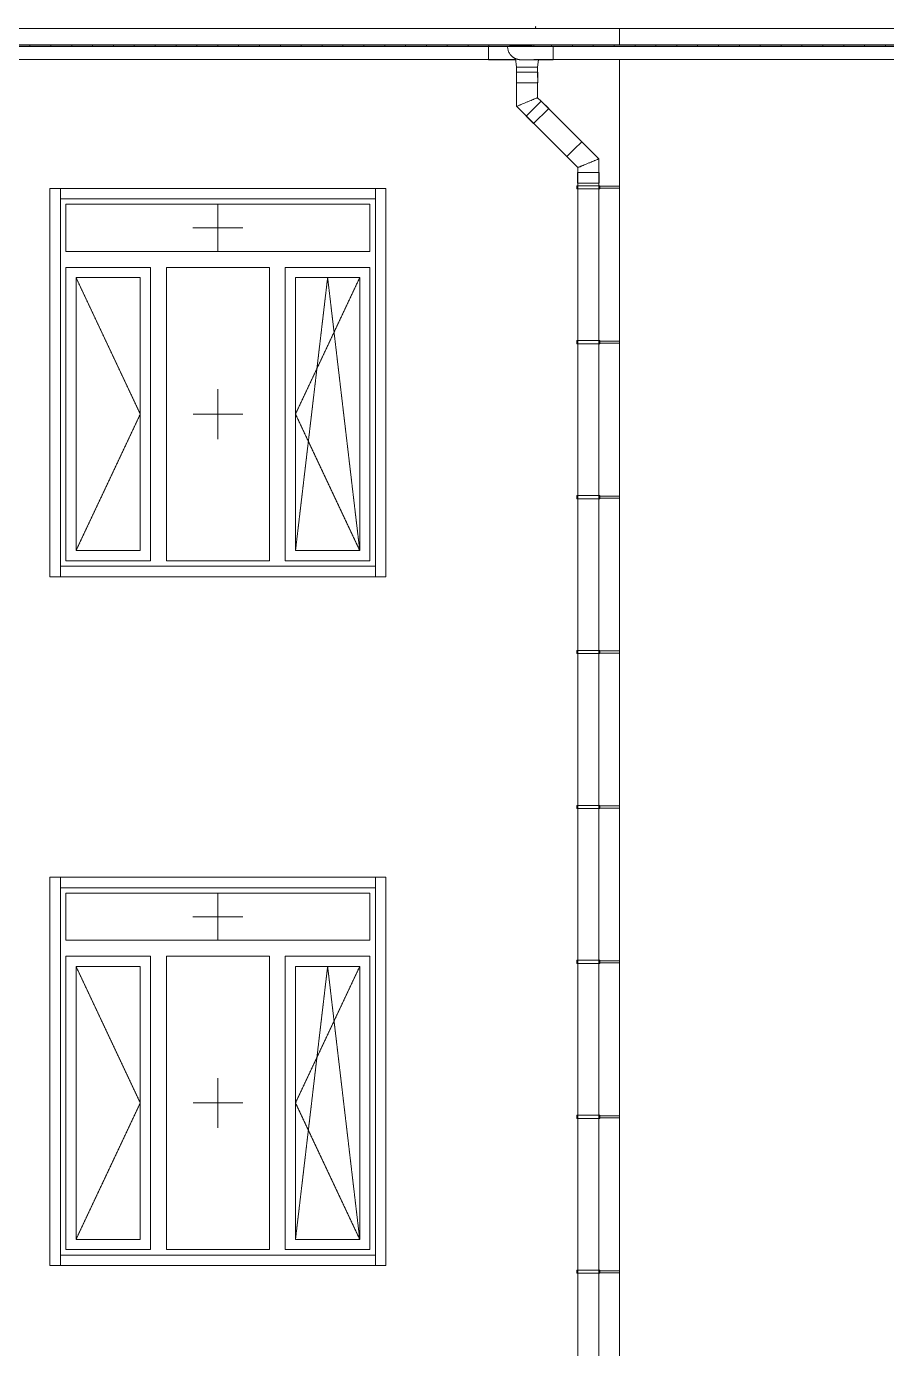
# Model space of a CAD drawing. Header units: millimetres. Extents: x -515342 to 330399, y -224905 to 507333.
# Drawn here: x 305635 to 309758, y 9180 to 15514 of the extents above; entities that cross this region are included whole.
import ezdxf

# ---------------------------------------------------------------- set-up
doc = ezdxf.new("R2010")
doc.units = ezdxf.units.MM
doc.linetypes.add('ASVP_Штриховая_ш2 п1', pattern=[3, 2, -1])
doc.layers.get('0').update_dxf_attribs({"lineweight": 0})
for name, color, linetype, lineweight in [('Витраж', 7, 'Continuous', 0), ('Обобщенные модели', 7, 'Continuous', 0), ('Ограждение', 7, 'Continuous', 0), ('Окна', 7, 'Continuous', 0), ('Окна открывание', 7, 'Continuous', 0), ('Стены внутренние', 7, 'Continuous', 0)]:
    doc.layers.add(name, color=color, linetype=linetype, lineweight=lineweight)
pattern_1 = [(236.31, (995.8, 1244.6), (-1777.9963, -3556.002), [641.067, -5769.603]), (236.31, (1031.34, 1137.9), (-1777.9963, -3556.002), [384.64, -6026.03]), (236.31, (818, 1137.9), (-1777.9963, -3556.002), [384.64, -6026.03])]
pattern_2 = [(0, (-71.02, 0), (0, 100), []), (90, (-71.02, 0), (-100, 6e-15), [])]

# ---------------------------------------------------------------- blocks, each defined once
blk = doc.blocks.new('Окно_ПВХ_3Створки_1Фрамуга-верх - АР_Окно_ОП_1820_h_х1570_3ст2фр-в-V55-О_АР_Эскиз_Фасад 1-12 копия 1')
at = {"layer": 'Окна'}
h = blk.add_hatch(dxfattribs=at)
h.set_pattern_fill('FP_1', color=256, style=0, pattern_type=2)
h.set_pattern_definition(pattern_1)
h.paths.add_polyline_path([(82857.6, 7635), (82857.6, 8943), (82549.6, 8943), (82549.6, 7635), (82771.9, 7635)])
for p, q in [((83958.6, 9294), (82500.6, 9294)), ((82500.6, 9294), (82500.6, 9068)), ((83958.6, 9068), (83958.6, 9294)), ((83958.6, 9068), (82500.6, 9068)), ((82906.6, 8992), (82500.6, 8992)), ((82500.6, 8992), (82500.6, 7586)), ((82549.6, 8943), (82549.6, 7635)), ((82857.6, 8943), (82549.6, 8943)), ((82857.6, 8943), (82857.6, 7635)), ((82906.6, 7586), (82906.6, 8992)), ((83476.6, 8992), (82982.6, 8992)), ((82982.6, 7586), (82982.6, 8992)), ((83476.6, 7586), (83476.6, 8992)), ((83958.6, 8992), (83552.6, 8992)), ((83552.6, 7586), (83552.6, 8992)), ((83601.6, 8943), (83601.6, 7635)), ((83909.6, 8943), (83601.6, 8943)), ((83909.6, 8943), (83909.6, 7635)), ((83958.6, 7586), (83958.6, 8992)), ((82549.6, 7635), (82857.6, 7635)), ((83601.6, 7635), (83909.6, 7635)), ((82500.6, 7586), (82906.6, 7586)), ((82982.6, 7586), (83476.6, 7586)), ((83552.6, 7586), (83958.6, 7586))]:
    blk.add_line(p, q, dxfattribs=at)
at = {"layer": 'Окна открывание', "linetype": 'ASVP_Штриховая_ш2 п1'}
for p, q in [((83229.6, 9068), (83229.6, 9294)), ((83109.6, 9181), (83349.6, 9181)), ((82549.6, 8943), (82857.6, 8289)), ((83755.6, 8943), (83601.6, 7635)), ((83909.6, 8943), (83601.6, 8289)), ((83909.6, 7635), (83755.6, 8943)), ((83229.6, 8169), (83229.6, 8409)), ((82857.6, 8289), (82549.6, 7635)), ((83349.6, 8289), (83109.6, 8289)), ((83601.6, 8289), (83909.6, 7635))]:
    blk.add_line(p, q, dxfattribs=at)
blk = doc.blocks.new('Окно_ПВХ_3Створки_1Фрамуга-верх - АР_Окно_ОП_1820_h_х1570_3ст2фр-в-V69-О_АР_Эскиз_Фасад 1-12 копия 1')
at = {"layer": 'Окна'}
h = blk.add_hatch(dxfattribs=at)
h.set_pattern_fill('FP_1', color=256, style=0, pattern_type=2)
h.set_pattern_definition(pattern_1)
h.paths.add_polyline_path([(82857.6, 10935), (82857.6, 12243), (82549.6, 12243), (82549.6, 10935), (82724.1, 10935)])
for p, q in [((83958.6, 12594), (82500.6, 12594)), ((82500.6, 12594), (82500.6, 12368)), ((83958.6, 12368), (83958.6, 12594)), ((83958.6, 12368), (82500.6, 12368)), ((82906.6, 12292), (82500.6, 12292)), ((82500.6, 12292), (82500.6, 10886)), ((82906.6, 10886), (82906.6, 12292)), ((83476.6, 12292), (82982.6, 12292)), ((82982.6, 10886), (82982.6, 12292)), ((83476.6, 10886), (83476.6, 12292)), ((83958.6, 12292), (83552.6, 12292)), ((83552.6, 10886), (83552.6, 12292)), ((83958.6, 10886), (83958.6, 12292)), ((82549.6, 12243), (82549.6, 10935)), ((82857.6, 12243), (82549.6, 12243)), ((82857.6, 12243), (82857.6, 10935)), ((83601.6, 12243), (83601.6, 10935)), ((83909.6, 12243), (83601.6, 12243)), ((83909.6, 12243), (83909.6, 10935)), ((82549.6, 10935), (82857.6, 10935)), ((83601.6, 10935), (83909.6, 10935)), ((82500.6, 10886), (82906.6, 10886)), ((82982.6, 10886), (83476.6, 10886)), ((83552.6, 10886), (83958.6, 10886))]:
    blk.add_line(p, q, dxfattribs=at)
at = {"layer": 'Окна открывание', "linetype": 'ASVP_Штриховая_ш2 п1'}
for p, q in [((83229.6, 12368), (83229.6, 12594)), ((83109.6, 12481), (83349.6, 12481)), ((82549.6, 12243), (82857.6, 11589)), ((83755.6, 12243), (83601.6, 10935)), ((83909.6, 12243), (83601.6, 11589)), ((83909.6, 10935), (83755.6, 12243)), ((83229.6, 11469), (83229.6, 11709)), ((82857.6, 11589), (82549.6, 10935)), ((83349.6, 11589), (83109.6, 11589)), ((83601.6, 11589), (83909.6, 10935))]:
    blk.add_line(p, q, dxfattribs=at)
blk = doc.blocks.new('Прямоугольный импост - АР_Откос_Металлический_50х330 Белый Правый-9899488-О_АР_Эскиз_Фасад 1-12 копия 1')
at = {"layer": 'Витраж'}
for p, q in [((30162.6, 2570), (30162.6, 2620)), ((31672.6, 2620), (30162.6, 2620)), ((31672.6, 2620), (31672.6, 2570)), ((31672.6, 2570), (30162.6, 2570))]:
    blk.add_line(p, q, dxfattribs=at)
blk = doc.blocks.new('Прямоугольный импост - АР_Откос_Металлический_50х330 Белый Левый-9898756-О_АР_Эскиз_Фасад 1-12 копия 1')
at = {"layer": 'Витраж'}
for p, q in [((30162.6, 760), (30162.6, 810)), ((30162.6, 810), (31672.6, 810)), ((31672.6, 810), (31672.6, 760)), ((30162.6, 760), (31672.6, 760))]:
    blk.add_line(p, q, dxfattribs=at)
blk = doc.blocks.new('Прямоугольный импост - АР_Откос_Металлический_50х330 Белый Правый-9899489-О_АР_Эскиз_Фасад 1-12 копия 1')
at = {"layer": 'Витраж'}
for p, q in [((30112.6, 2620), (30162.6, 2620)), ((30112.6, 2620), (30112.6, 760)), ((30162.6, 2620), (30162.6, 760)), ((30162.6, 760), (30112.6, 760))]:
    blk.add_line(p, q, dxfattribs=at)
blk = doc.blocks.new('Прямоугольный импост - АР_Откос_Металлический_50х330 Белый Левый-9898757-О_АР_Эскиз_Фасад 1-12 копия 1')
at = {"layer": 'Витраж'}
for p, q in [((31672.6, 2620), (31722.6, 2620)), ((31672.6, 760), (31672.6, 2620)), ((31722.6, 760), (31722.6, 2620)), ((31722.6, 760), (31672.6, 760))]:
    blk.add_line(p, q, dxfattribs=at)
blk = doc.blocks.new('ASVP_ОМ_Водосточный желоб - Желоб 125-9912621-О_АР_Эскиз_Фасад 1-12 копия 1')
at = {"layer": 'Обобщенные модели'}
for p, q in [((84526.6, 13350), (17103.4, 13350)), ((61109.3, 13287.5), (84656.5, 13287.5))]:
    blk.add_line(p, q, dxfattribs=at)
blk = doc.blocks.new('ASVP_ОМ_Водосточный желоб - Желоб 125-9912292-О_АР_Эскиз_Фасад 1-12 копия 1')
at = {"layer": 'Обобщенные модели'}
for p, q in [((101435, 13350), (84836.6, 13350)), ((84744.1, 13287.5), (101435, 13287.5))]:
    blk.add_line(p, q, dxfattribs=at)
blk = doc.blocks.new('FP_311-О_АР_Эскиз_Фасад 1-12 копия 1')
at = {"layer": 'Обобщенные модели'}
for p, q in [((101435, 13358.6), (84744.1, 13358.6)), ((84829, 13353.1), (84829, 13359)), ((84929, 13353.1), (84929, 13359)), ((85029, 13353.1), (85029, 13359)), ((85129, 13353.1), (85129, 13359)), ((85229, 13353.1), (85229, 13359)), ((85329, 13353.1), (85329, 13359)), ((85429, 13353.1), (85429, 13359)), ((85529, 13353.1), (85529, 13359)), ((85629, 13353.1), (85629, 13359)), ((85729, 13353.1), (85729, 13359)), ((85829, 13353.1), (85829, 13359)), ((85929, 13353.1), (85929, 13359)), ((86029, 13353.1), (86029, 13359)), ((86129, 13353.1), (86129, 13359)), ((86229, 13353.1), (86229, 13359)), ((86329, 13353.1), (86329, 13359)), ((86429, 13353.1), (86429, 13359))]:
    blk.add_line(p, q, dxfattribs=at)
blk = doc.blocks.new('Влж_Решетка для желоба - Решетка 125-9886788-О_АР_Эскиз_Фасад 1-12 копия 1')
at = {"layer": 'Обобщенные модели'}
h = blk.add_hatch(dxfattribs=at)
h.set_pattern_fill('FP_14', color=256, style=0, pattern_type=2)
h.set_pattern_definition(pattern_2)
h.paths.add_polyline_path([(101435, 13350), (101435, 13352), (84744.1, 13352), (84744.1, 13350), (101400.4, 13350)])
for p, q in [((84744.1, 13352), (84744.1, 13357.8)), ((84744.1, 13350), (84744.1, 13352)), ((84744.1, 13352), (101435, 13352)), ((84836.6, 13350), (101435, 13350))]:
    blk.add_line(p, q, dxfattribs=at)
blk.add_blockref('FP_311-О_АР_Эскиз_Фасад 1-12 копия 1', (0, 0), dxfattribs=at)
blk = doc.blocks.new('FP_315-О_АР_Эскиз_Фасад 1-12 копия 1')
at = {"layer": 'Обобщенные модели'}
for p, q in [((84744.1, 13358.6), (16885.9, 13358.6)), ((82329, 13353.2), (82329, 13359)), ((82429, 13353.2), (82429, 13359)), ((82529, 13353.2), (82529, 13359)), ((82629, 13353.2), (82629, 13359)), ((82729, 13353.2), (82729, 13359)), ((82829, 13353.2), (82829, 13359)), ((82929, 13353.2), (82929, 13359)), ((83029, 13353.2), (83029, 13359)), ((83129, 13353.2), (83129, 13359)), ((83229, 13353.2), (83229, 13359)), ((83329, 13353.2), (83329, 13359)), ((83429, 13353.2), (83429, 13359)), ((83529, 13353.2), (83529, 13359)), ((83629, 13353.2), (83629, 13359)), ((83729, 13353.2), (83729, 13359)), ((83829, 13353.2), (83829, 13359)), ((83929, 13353.2), (83929, 13359)), ((84029, 13353.2), (84029, 13359)), ((84129, 13353.2), (84129, 13359)), ((84229, 13353.2), (84229, 13359)), ((84329, 13353.2), (84329, 13359)), ((84429, 13353.2), (84429, 13359)), ((84529, 13353.2), (84529, 13359)), ((84629, 13353.4), (84629, 13359)), ((84729, 13354.1), (84729, 13359))]:
    blk.add_line(p, q, dxfattribs=at)
blk = doc.blocks.new('Влж_Решетка для желоба - Решетка 125-9912624-О_АР_Эскиз_Фасад 1-12 копия 1')
at = {"layer": 'Обобщенные модели'}
h = blk.add_hatch(dxfattribs=at)
h.set_pattern_fill('FP_14', color=256, style=0, pattern_type=2)
h.set_pattern_definition(pattern_2)
h.paths.add_polyline_path([(52193.4, 13350), (84619.1, 13350.2), (84618.1, 13352), (17010.9, 13352), (17011.9, 13350), (52081.6, 13350)])
h.paths.add_polyline_path([(84742.1, 13350), (84737.1, 13351), (84729.7, 13352), (84625.3, 13350.9), (84625.3, 13350), (84742, 13350)])
h.paths.add_polyline_path([(16890, 13350), (17006.8, 13350.6), (16996.5, 13352), (16899.3, 13351.9), (16888, 13350)])
for p, q in [((17010.9, 13352), (84619.1, 13352)), ((17103.4, 13350), (84526.6, 13350)), ((84633.5, 13352), (84729.7, 13352)), ((84744.1, 13357.9), (84744.1, 13357.9))]:
    blk.add_line(p, q, dxfattribs=at)
blk.add_blockref('FP_315-О_АР_Эскиз_Фасад 1-12 копия 1', (0, 0), dxfattribs=at)
blk = doc.blocks.new('ASVP_ОМ_Водосточная труба_На стене - Труба 100-V316-О_АР_Эскиз_Фасад 1-12 копия 1')
at = {"layer": 'Обобщенные модели'}
for p, q in [((84955, 12745.7), (84955, -754.3)), ((85055, -754.3), (85055, 12745.7))]:
    blk.add_line(p, q, dxfattribs=at)
blk = doc.blocks.new('Влж_Водосточная труба_Хомут - Хомут-V317-О_АР_Эскиз_Фасад 1-12 копия 1')
at = {"layer": 'Обобщенные модели'}
for p, q in [((84950, 9714.3), (84950, 9699.3)), ((84950, 9714.3), (85005, 9714.3)), ((85005, 9699.3), (84950, 9699.3)), ((85005, 9714.3), (85060, 9714.3)), ((85060, 9699.3), (85005, 9699.3)), ((85060, 9711.8), (85060, 9714.3)), ((85155, 9711.8), (85060, 9711.8)), ((85060, 9699.3), (85060, 9701.8)), ((85060, 9701.8), (85155, 9701.8))]:
    blk.add_line(p, q, dxfattribs=at)
for points, knots in [([(85059.8, 9706.8), (85059.8, 9707.1), (85059.8, 9707.7), (85059.8, 9708.6), (85059.8, 9709.4), (85059.9, 9710.1), (85059.9, 9710.7), (85059.9, 9711.2), (85060, 9711.6), (85060, 9711.8), (85060, 9711.8), (85060, 9711.8)], [0, 0, 0, 0, 0.0555556, 0.1111111, 0.1666667, 0.2222222, 0.2777778, 0.3333333, 0.3888889, 0.4444444, 0.4999565, 0.4999565, 0.4999565, 0.4999565]), ([(85060, 9701.8), (85060, 9701.8), (85060, 9701.8), (85060, 9701.9), (85060, 9702), (85060, 9702.4), (85059.9, 9703), (85059.9, 9703.8), (85059.8, 9705), (85059.8, 9706.1), (85059.8, 9706.8)], [0.5000435, 0.5000435, 0.5000435, 0.5000435, 0.5138889, 0.5486111, 0.5833333, 0.6527778, 0.7222222, 0.7916667, 0.8611111, 1, 1, 1, 1]), ([(85060, 9711.8), (85060, 9711.8), (85060, 9711.8), (85060, 9711.8), (85060, 9711.8)], [0.49995738, 0.49995738, 0.49995738, 0.49995738, 0.51388889, 0.54861111, 0.54861111, 0.54861111, 0.54861111])]:
    blk.add_open_spline(points, degree=3, knots=knots, dxfattribs=at)
blk.add_open_spline([(85060, 9701.9), (85060, 9701.9), (85060, 9701.8), (85060, 9701.8)], degree=3, dxfattribs=at)
blk = doc.blocks.new('Влж_Водосточная труба_Хомут - Хомут-V318-О_АР_Эскиз_Фасад 1-12 копия 1')
at = {"layer": 'Обобщенные модели'}
for p, q in [((84950, 10456.6), (84950, 10441.6)), ((84950, 10456.6), (85005, 10456.6)), ((85005, 10456.6), (85060, 10456.6)), ((85060, 10454.1), (85060, 10456.6)), ((85155, 10454.1), (85060, 10454.1)), ((85005, 10441.6), (84950, 10441.6)), ((85060, 10441.6), (85005, 10441.6)), ((85060, 10441.6), (85060, 10444.1)), ((85060, 10444.1), (85155, 10444.1))]:
    blk.add_line(p, q, dxfattribs=at)
for points, knots in [([(85059.8, 10449.1), (85059.8, 10449.4), (85059.8, 10450), (85059.8, 10450.8), (85059.8, 10451.6), (85059.9, 10452.3), (85059.9, 10452.9), (85059.9, 10453.4), (85060, 10453.8), (85060, 10454), (85060, 10454.1), (85060, 10454.1)], [0, 0, 0, 0, 0.0555556, 0.1111111, 0.1666667, 0.2222222, 0.2777778, 0.3333333, 0.3888889, 0.4444444, 0.4999565, 0.4999565, 0.4999565, 0.4999565]), ([(85060, 10454.1), (85060, 10454.1), (85060, 10454.1), (85060, 10454), (85060, 10454)], [0.49995738, 0.49995738, 0.49995738, 0.49995738, 0.51388889, 0.54861111, 0.54861111, 0.54861111, 0.54861111]), ([(85060, 10444.1), (85060, 10444.1), (85060, 10444.1), (85060, 10444.1), (85060, 10444.3), (85060, 10444.6), (85059.9, 10445.2), (85059.9, 10446), (85059.8, 10447.3), (85059.8, 10448.3), (85059.8, 10449.1)], [0.5000435, 0.5000435, 0.5000435, 0.5000435, 0.5138889, 0.5486111, 0.5833333, 0.6527778, 0.7222222, 0.7916667, 0.8611111, 1, 1, 1, 1])]:
    blk.add_open_spline(points, degree=3, knots=knots, dxfattribs=at)
blk.add_open_spline([(85060, 10444.1), (85060, 10444.1), (85060, 10444.1), (85060, 10444.1)], degree=3, dxfattribs=at)
blk = doc.blocks.new('Влж_Решетка для желоба - Решетка 125-9912729-О_АР_Эскиз_Фасад 1-12 копия 1')
at = {"layer": 'Обобщенные модели'}
h = blk.add_hatch(dxfattribs=at)
h.set_pattern_fill('FP_14', color=256, style=0, pattern_type=2)
h.set_pattern_definition(pattern_2)
h.paths.add_polyline_path([(84619.1, 13350), (84660.6, 13355.8), (84702.6, 13355.8), (84744.1, 13350), (84743.9, 13352), (84702.6, 13357.8), (84660.6, 13357.8), (84619.1, 13352), (84619.1, 13350)])
blk.add_line((84619.1, 13352), (84619.1, 13350), dxfattribs=at)
for centre in [(84681.6, 13058.6), (84681.6, 13056.6)]:
    blk.add_arc(centre, 300, 77.98529, 102.0247, dxfattribs=at)
blk = doc.blocks.new('ASVP_ОМ_Водосточная воронка_Желоб - Водосточная воронка 125_100-V321-О_АР_Эскиз_Фасад 1-12 копия 1')
at = {"layer": 'Обобщенные модели'}
for p, q in [((84661.6, 13251.5), (84655.8, 13292.5)), ((84661.6, 13251.5), (84661.6, 13201.5)), ((84661.6, 13251.5), (84761.6, 13251.5)), ((84766.5, 13286.5), (84761.6, 13251.5)), ((84765, 13276.2), (84761.6, 13251.5)), ((84761.6, 13201.5), (84761.6, 13251.5)), ((84660.1, 13226.5), (84660.1, 13176.5)), ((84660.1, 13226.5), (84761.3, 13226.5)), ((84761.3, 13176.5), (84660.1, 13176.5)), ((84761.8, 13226.5), (84763.1, 13226.5)), ((84763.1, 13176.5), (84761.8, 13176.5)), ((84763.1, 13176.5), (84763.1, 13226.5))]:
    blk.add_line(p, q, dxfattribs=at)
blk = doc.blocks.new('ASVP_ОМ_Водосточная труба_Колено 135 - Колено 135-V322-О_АР_Эскиз_Фасад 1-12 копия 1')
at = {"layer": 'Обобщенные модели'}
for p, q in [((84937.8, 12857.9), (84973.2, 12893.3)), ((85055, 12811.4), (84973.2, 12893.3)), ((84902.5, 12822.5), (84937.8, 12857.9)), ((84902.5, 12822.5), (84955, 12770)), ((85055, 12745.7), (85055, 12811.4)), ((84953.5, 12745.7), (84953.5, 12695.7)), ((84953.5, 12745.7), (85054.7, 12745.7)), ((84955, 12770), (84955, 12745.7)), ((85055.2, 12745.7), (85056.5, 12745.7)), ((85056.5, 12695.7), (85056.5, 12745.7)), ((85054.7, 12695.7), (84953.5, 12695.7)), ((85056.5, 12695.7), (85055.2, 12695.7))]:
    blk.add_line(p, q, dxfattribs=at)
for points, knots in [([(85005, 12790.7), (85009.4, 12792.5), (85018.1, 12796.2), (85028.3, 12800.4), (85035.5, 12803.4), (85042.1, 12806.1), (85048.8, 12808.9), (85053.9, 12811), (85055, 12811.4), (85055, 12811.4)], [0, 0, 0, 0, 0.0833333, 0.1666667, 0.2083333, 0.25, 0.3333333, 0.4166667, 0.5, 0.5, 0.5, 0.5]), ([(84955, 12770), (84955, 12770), (84956.1, 12770.5), (84961.2, 12772.6), (84967.9, 12775.4), (84974.5, 12778.1), (84981.7, 12781.1), (84991.9, 12785.3), (85000.6, 12788.9), (85005, 12790.7)], [0.5, 0.5, 0.5, 0.5, 0.5833333, 0.6666667, 0.75, 0.7916667, 0.8333333, 0.9166667, 1, 1, 1, 1])]:
    blk.add_open_spline(points, degree=3, knots=knots, dxfattribs=at)
blk = doc.blocks.new('ASVP_ОМ_Водосточная труба - Трубы 100-V323-О_АР_Эскиз_Фасад 1-12 копия 1')
at = {"layer": 'Обобщенные модели'}
for p, q in [((84973.2, 12893.3), (84778.7, 13087.7)), ((84708, 13017), (84902.5, 12822.5)), ((84973.2, 12893.3), (84937.8, 12857.9)), ((84937.8, 12857.9), (84902.5, 12822.5))]:
    blk.add_line(p, q, dxfattribs=at)
blk = doc.blocks.new('ASVP_ОМ_Водосточная труба_Колено 135 - Колено 135-V324-О_АР_Эскиз_Фасад 1-12 копия 1')
at = {"layer": 'Обобщенные модели'}
for p, q in [((84661.6, 13179.2), (84661.6, 13063.5)), ((84761.6, 13104.9), (84761.6, 13179.2)), ((84661.6, 13063.5), (84708, 13017)), ((84707, 13015.9), (84778.5, 13087.5)), ((84813.9, 13052.2), (84742.3, 12980.6)), ((84778.7, 13087.7), (84761.6, 13104.9)), ((84815.1, 13053.4), (84779.8, 13088.8)), ((84707, 13015.9), (84742.3, 12980.6))]:
    blk.add_line(p, q, dxfattribs=at)
for points, knots in [([(84661.6, 13063.5), (84661.6, 13063.5), (84662.7, 13063.9), (84667.8, 13066), (84674.4, 13068.8), (84681, 13071.5), (84688.3, 13074.5), (84698.5, 13078.8), (84707.2, 13082.3), (84711.6, 13084.2)], [0.5, 0.5, 0.5, 0.5, 0.5833333, 0.6666667, 0.75, 0.7916667, 0.8333333, 0.9166667, 1, 1, 1, 1]), ([(84711.6, 13084.2), (84715.9, 13086), (84724.6, 13089.6), (84734.8, 13093.8), (84742.1, 13096.8), (84748.7, 13099.5), (84755.3, 13102.3), (84760.4, 13104.4), (84761.6, 13104.9), (84761.6, 13104.9)], [0, 0, 0, 0, 0.0833333, 0.1666667, 0.2083333, 0.25, 0.3333333, 0.4166667, 0.5, 0.5, 0.5, 0.5])]:
    blk.add_open_spline(points, degree=3, knots=knots, dxfattribs=at)
blk = doc.blocks.new('Влж_Детали для желоба - Угол 90гр 125-9912730-О_АР_Эскиз_Фасад 1-12 копия 1')
at = {"layer": 'Обобщенные модели'}
for p, q in [((84526.6, 13286.5), (84526.6, 13350)), ((84526.6, 13350), (84618.1, 13350)), ((84526.6, 13286.5), (84656.7, 13286.5))]:
    blk.add_line(p, q, dxfattribs=at)
blk = doc.blocks.new('Влж_Детали для желоба - Угол 90гр 125-9912731-О_АР_Эскиз_Фасад 1-12 копия 1')
at = {"layer": 'Обобщенные модели'}
for p, q in [((84618.1, 13350), (84836.6, 13350)), ((84836.6, 13350), (84836.6, 13286.5)), ((84681.6, 13286.5), (84836.6, 13286.5))]:
    blk.add_line(p, q, dxfattribs=at)
blk.add_open_spline([(84681.6, 13286.5), (84680.2, 13286.5), (84677.4, 13286.6), (84673.3, 13287), (84669.2, 13287.7), (84665.2, 13288.6), (84661.2, 13289.8), (84657.3, 13291.3), (84653.5, 13293), (84649.8, 13295), (84646.3, 13297.2), (84641.8, 13300.4), (84637.6, 13304.1), (84633.8, 13308.1), (84630.3, 13312.4), (84626.5, 13318.2), (84622.8, 13325.6), (84619.2, 13336.1), (84618.1, 13344.5), (84618.1, 13350)], degree=3, knots=[0.5, 0.5, 0.5, 0.5, 0.5208333, 0.5416667, 0.5625, 0.5833333, 0.6041667, 0.625, 0.6458333, 0.6666667, 0.6875, 0.7083333, 0.75, 0.7708333, 0.7916667, 0.8333333, 0.875, 0.9166667, 1, 1, 1, 1], dxfattribs=at)
blk = doc.blocks.new('СД_Люблино_Фасады_rvt-1-О_АР_Эскиз_Фасад 1-12 копия 1')
at = {"layer": 'Стены внутренние'}
for p, q in [((85155, 13357.7), (85155, 13436.6)), ((85155, 200), (85155, 13287.5))]:
    blk.add_line(p, q, dxfattribs=at)
at = {"layer": 'Витраж', "lineweight": 9}
for name, p in [('Прямоугольный импост - АР_Откос_Металлический_50х330 Белый Правый-9899489-О_АР_Эскиз_Фасад 1-12 копия 1', (52312, 10050)), ('Прямоугольный импост - АР_Откос_Металлический_50х330 Белый Правый-9899488-О_АР_Эскиз_Фасад 1-12 копия 1', (52312, 10050)), ('Прямоугольный импост - АР_Откос_Металлический_50х330 Белый Левый-9898757-О_АР_Эскиз_Фасад 1-12 копия 1', (52312, 10050)), ('Прямоугольный импост - АР_Откос_Металлический_50х330 Белый Левый-9898756-О_АР_Эскиз_Фасад 1-12 копия 1', (52312, 10050)), ('Прямоугольный импост - АР_Откос_Металлический_50х330 Белый Правый-9899489-О_АР_Эскиз_Фасад 1-12 копия 1', (52312, 6750)), ('Прямоугольный импост - АР_Откос_Металлический_50х330 Белый Правый-9899488-О_АР_Эскиз_Фасад 1-12 копия 1', (52312, 6750)), ('Прямоугольный импост - АР_Откос_Металлический_50х330 Белый Левый-9898757-О_АР_Эскиз_Фасад 1-12 копия 1', (52312, 6750)), ('Прямоугольный импост - АР_Откос_Металлический_50х330 Белый Левый-9898756-О_АР_Эскиз_Фасад 1-12 копия 1', (52312, 6750))]:
    blk.add_blockref(name, p, dxfattribs=at)
at = {"layer": 'Обобщенные модели', "lineweight": 9}
for name, p in [('Влж_Решетка для желоба - Решетка 125-9912624-О_АР_Эскиз_Фасад 1-12 копия 1', (0, 0)), ('ASVP_ОМ_Водосточный желоб - Желоб 125-9912621-О_АР_Эскиз_Фасад 1-12 копия 1', (0, 0)), ('Влж_Детали для желоба - Угол 90гр 125-9912730-О_АР_Эскиз_Фасад 1-12 копия 1', (0, 0)), ('Влж_Детали для желоба - Угол 90гр 125-9912731-О_АР_Эскиз_Фасад 1-12 копия 1', (0, 0)), ('Влж_Решетка для желоба - Решетка 125-9912729-О_АР_Эскиз_Фасад 1-12 копия 1', (0, 0)), ('Влж_Решетка для желоба - Решетка 125-9886788-О_АР_Эскиз_Фасад 1-12 копия 1', (0, 0)), ('ASVP_ОМ_Водосточный желоб - Желоб 125-9912292-О_АР_Эскиз_Фасад 1-12 копия 1', (0, 0)), ('ASVP_ОМ_Водосточная воронка_Желоб - Водосточная воронка 125_100-V321-О_АР_Эскиз_Фасад 1-12 копия 1', (0, 0)), ('ASVP_ОМ_Водосточная труба_Колено 135 - Колено 135-V324-О_АР_Эскиз_Фасад 1-12 копия 1', (0, 0)), ('ASVP_ОМ_Водосточная труба - Трубы 100-V323-О_АР_Эскиз_Фасад 1-12 копия 1', (0, 0)), ('ASVP_ОМ_Водосточная труба_Колено 135 - Колено 135-V322-О_АР_Эскиз_Фасад 1-12 копия 1', (0, 0)), ('ASVP_ОМ_Водосточная труба_На стене - Труба 100-V316-О_АР_Эскиз_Фасад 1-12 копия 1', (0, 0)), ('Влж_Водосточная труба_Хомут - Хомут-V318-О_АР_Эскиз_Фасад 1-12 копия 1', (0, 2226.7)), ('Влж_Водосточная труба_Хомут - Хомут-V317-О_АР_Эскиз_Фасад 1-12 копия 1', (0, 2226.7)), ('Влж_Водосточная труба_Хомут - Хомут-V318-О_АР_Эскиз_Фасад 1-12 копия 1', (0, 742.2)), ('Влж_Водосточная труба_Хомут - Хомут-V318-О_АР_Эскиз_Фасад 1-12 копия 1', (0, 0)), ('Влж_Водосточная труба_Хомут - Хомут-V317-О_АР_Эскиз_Фасад 1-12 копия 1', (0, 0)), ('Влж_Водосточная труба_Хомут - Хомут-V317-О_АР_Эскиз_Фасад 1-12 копия 1', (0, -742.2)), ('Влж_Водосточная труба_Хомут - Хомут-V317-О_АР_Эскиз_Фасад 1-12 копия 1', (0, -1484.4)), ('Влж_Водосточная труба_Хомут - Хомут-V317-О_АР_Эскиз_Фасад 1-12 копия 1', (0, -2226.7))]:
    blk.add_blockref(name, p, dxfattribs=at)
at = {"layer": 'Окна', "lineweight": 9}
for name in ['Окно_ПВХ_3Створки_1Фрамуга-верх - АР_Окно_ОП_1820_h_х1570_3ст2фр-в-V69-О_АР_Эскиз_Фасад 1-12 копия 1', 'Окно_ПВХ_3Створки_1Фрамуга-верх - АР_Окно_ОП_1820_h_х1570_3ст2фр-в-V55-О_АР_Эскиз_Фасад 1-12 копия 1']:
    blk.add_blockref(name, (0, 0), dxfattribs=at)
blk = doc.blocks.new('Ограждение - Ограждение-9809147-О_АР_Эскиз_Фасад 1-12 копия 1')
at = {"layer": 'Ограждение'}
for p, q in [((16902.7, 13436.4), (84757.3, 13436.4)), ((84757.3, 13436.4), (101502.7, 13436.4))]:
    blk.add_line(p, q, dxfattribs=at)
blk.add_open_spline([(84757.3, 13436.4), (84757.2, 13436.4), (84756.9, 13436.4), (84756.6, 13436.4), (84756.2, 13436.5), (84755.8, 13436.6), (84755.5, 13436.7), (84755.1, 13436.8), (84754.8, 13437), (84754.4, 13437.2), (84754.1, 13437.4), (84753.7, 13437.7), (84753.3, 13438), (84753, 13438.3), (84752.7, 13438.7), (84752.3, 13439.3), (84752, 13439.9), (84751.7, 13440.9), (84751.5, 13442.1), (84751.7, 13443.6), (84752.3, 13445), (84752.9, 13445.8), (84753.2, 13446.2)], degree=3, knots=[0.25, 0.25, 0.25, 0.25, 0.2708333, 0.2916667, 0.3125, 0.3333333, 0.3541667, 0.375, 0.3958333, 0.4166667, 0.4375, 0.4583333, 0.5, 0.5208333, 0.5416667, 0.5833333, 0.625, 0.6666667, 0.75, 0.8333333, 0.9166667, 1, 1, 1, 1], dxfattribs=at)

msp = doc.modelspace()

# ---------------------------------------------------------------- block references
msp.add_blockref('СД_Люблино_Фасады_rvt-1-О_АР_Эскиз_Фасад 1-12 копия 1', (223323.3997, 2067.7355))
at = {"layer": 'Ограждение'}
msp.add_blockref('Ограждение - Ограждение-9809147-О_АР_Эскиз_Фасад 1-12 копия 1', (223323.3997, 2067.7355), dxfattribs=at)

doc.saveas('drawing.dxf')
